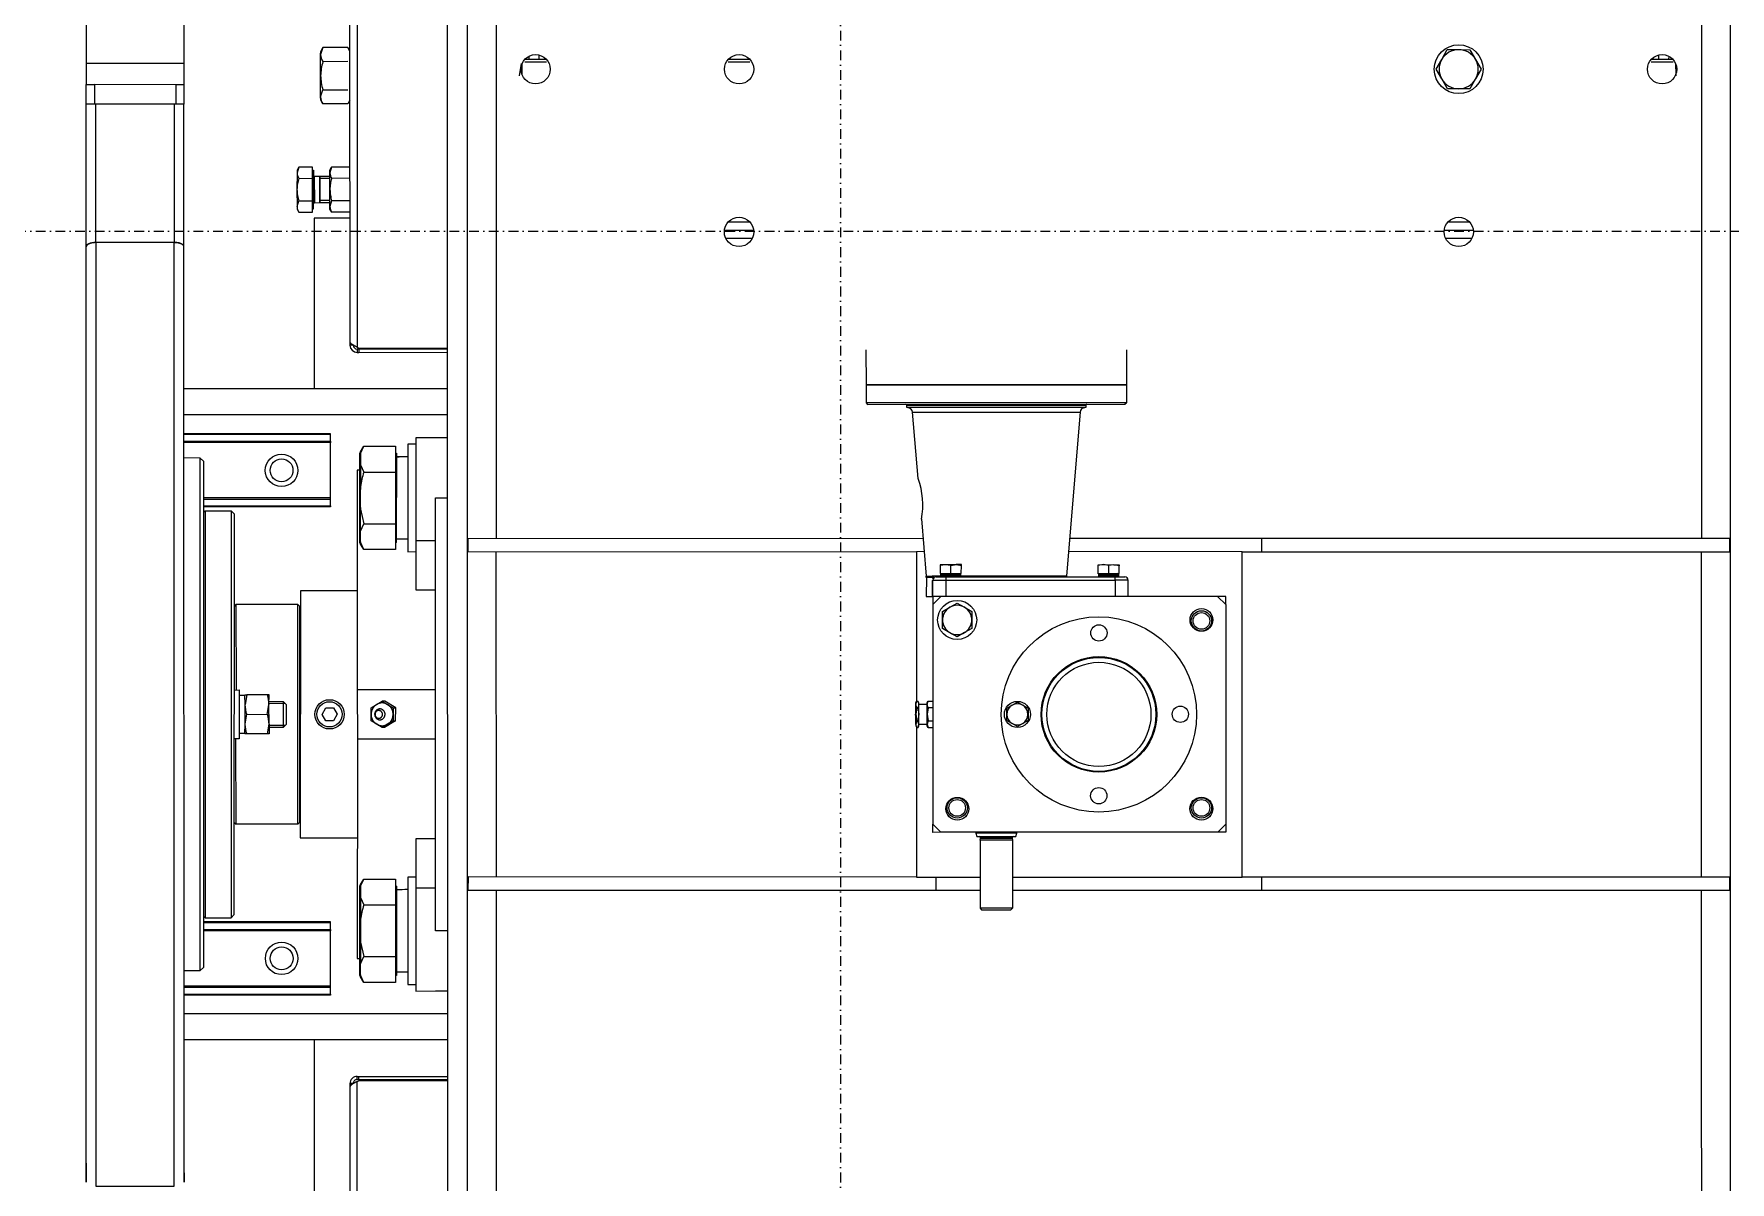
# Model space of a CAD drawing. Header units: millimetres. Extents: x 2179 to 48742, y 3478 to 161002.
# Drawn here: x 34574 to 35616, y 137311 to 138017 of the extents above; entities that cross this region are included whole.
import ezdxf

# ---------------------------------------------------------------- set-up
doc = ezdxf.new("R2010")
doc.units = ezdxf.units.MM
doc.linetypes.add('1_Čerchovaná 6_0mm', pattern=[12, 6, -3, 0, -3])
doc.layers.add('0-1', color=7, linetype='Continuous', lineweight=9)
doc.layers.add('2966-1_navrh dispozice stroju-HK_02_dwg-1', color=7, linetype='Continuous', lineweight=9, true_color=0x919191)
doc.layers.add('S-GRID-1', color=9, linetype='1_Čerchovaná 6_0mm', lineweight=25, true_color=0x808080)

# ---------------------------------------------------------------- blocks, each defined once
blk = doc.blocks.new('2966-1_navrh dispozice stroju-HK_02_dwg-876232-1NP _ stroje')
at = {"layer": '0-1'}
for p, q in [((-56332.4, 56276.2), (-56339.3, 56264.7)), ((-56336.9, 56268.7), (-56339.2, 56270.1)), ((-56338, 56263.9), (-56331.1, 56275.4)), ((-56335.5, 56274.9), (-56333.8, 56273.8)), ((-56323.8, 56273.1), (-56328.9, 56276.1)), ((-55892.8, 56032.2), (-56064.2, 56135.2)), ((-56311.1, 56117.5), (-56318, 56106)), ((-56314.9, 56101.5), (-56305.6, 56116.9)), ((-56301.8, 56113.5), (-56310.1, 56099.7)), ((-56210.2, 55907.8), (-56203.3, 55903.7)), ((-56025, 55796.6), (-56031.9, 55800.7)), ((-56624.5, 55790.2), (-56631.4, 55778.7)), ((-56630.1, 55777.9), (-56623.2, 55789.4)), ((-56538.8, 55738.7), (-56545.7, 55727.2)), ((-56542.6, 55722.7), (-56533.4, 55738)), ((-56529.5, 55734.7), (-56537.8, 55720.9)), ((-56310.1, 55726.1), (-56312.5, 55722)), ((-56283.9, 55716.2), (-56292.4, 55721.3)), ((-56688.9, 55683.1), (-56695.8, 55671.6)), ((-56694.5, 55670.8), (-56687.6, 55682.3)), ((-56693.7, 55680.5), (-56691.3, 55679)), ((-56228.6, 55679.2), (-56231.2, 55674.9)), ((-56694.4, 55673.9), (-56696.2, 55675)), ((-56688.9, 55663.7), (-56694.6, 55668.7)), ((-56694.1, 55668.5), (-56689.1, 55665.4)), ((-56220.9, 55668.7), (-56218.3, 55673)), ((-56145.9, 55664.4), (-56145.4, 55664.1)), ((-56141.5, 55665.1), (-56141.4, 55665)), ((-56128.1, 55625.2), (-56134.9, 55629.3)), ((-56750.6, 55577.8), (-56758.5, 55564.6)), ((-56688.5, 55542), (-56694.2, 55532.3)), ((-56694.7, 55531.3), (-56697.9, 55526)), ((-56704.6, 55515), (-56700.3, 55522.3)), ((-56683.1, 55524.4), (-56686.2, 55519.1)), ((-56546.6, 55526.7), (-56630.1, 55387.9)), ((-56533, 55518.5), (-56616.4, 55379.7)), ((-56274.1, 55397.8), (-56445.5, 55500.8)), ((-56801.5, 55490.9), (-56832.4, 55439.5)), ((-56600, 55490.7), (-56600.8, 55489.3)), ((-56483.8, 55452.2), (-56480.2, 55458.2)), ((-56526.3, 55430.5), (-56555.4, 55448)), ((-56510.8, 55442.8), (-56502.1, 55439.8)), ((-56737.8, 55382.6), (-56809.6, 55425.8)), ((-56695.1, 55426.9), (-56705, 55432.9)), ((-56388.2, 55394.2), (-56395.1, 55398.4)), ((-56726, 55375.5), (-56735.9, 55381.5)), ((-56254.4, 55092), (-56724.9, 55374.8)), ((-56500, 55347), (-56455, 55320)), ((-56432.4, 55341.6), (-56437.5, 55333.1)), ((-56420.8, 55334.7), (-56425.9, 55326.2)), ((-56449.3, 55323), (-56451.1, 55320)), ((-56217.4, 55328.8), (-56300.9, 55190)), ((-56203.8, 55320.6), (-56287.2, 55181.8)), ((-56255.8, 55315.1), (-56252.2, 55321.1)), ((-56431.2, 55308), (-56429.4, 55311)), ((-56282.8, 55305.7), (-56274.2, 55302.8)), ((-56269.2, 55275.9), (-56298.3, 55293.4)), ((-56385.7, 55277.1), (-56384.3, 55277.5)), ((-56210.6, 55256.6), (-56211.4, 55255.2)), ((-56346.2, 55231.2), (-56344.8, 55231.6))]:
    blk.add_line(p, q, dxfattribs=at)
at = {"layer": '0-1', "flags": 128}
for points in [[(-56004.8, 55215), (-56010.9, 55204.7), (-56739.5, 55642.6), (-56733.3, 55652.9), (-56004.8, 55215), (-55995.5, 55230.4), (-55614.2, 55864.7), (-55605, 55880.1), (-56333.5, 56318), (-56342.7, 56302.6), (-56071, 56139.3)], [(-56209.5, 55893.4), (-56203.3, 55903.7), (-56055.2, 56150.1), (-56062.1, 56154.3), (-56210.2, 55907.8), (-56271, 55806.7)], [(-56103.9, 55665.4), (-56025, 55796.6), (-55876.9, 56043), (-55883.8, 56047.1), (-56031.9, 55800.7), (-56038.1, 55790.4)], [(-55885.9, 56028), (-55614.2, 55864.7), (-55335.7, 55697.2), (-55330.5, 55705.8), (-55322, 55700.6), (-55319.9, 55704.1)], [(-56352.3, 55896.5), (-56333.9, 55885.4), (-56416.4, 55748.3), (-56406.9, 55742.6), (-56405.6, 55742.9), (-56324.2, 55878.4), (-56324.5, 55879.7)], [(-56434.8, 55759.3), (-56416.4, 55748.3), (-56333.9, 55885.4), (-56324.5, 55879.7), (-56406.9, 55742.6)], [(-56110.7, 55669.6), (-56038.1, 55790.4), (-56209.5, 55893.4), (-56264.5, 55802)], [(-56186.8, 55868.1), (-56191.1, 55870.7), (-56193.7, 55866.4), (-56281.2, 55720.7), (-56279.5, 55713.9)], [(-56193.7, 55866.4), (-56186.8, 55868.1), (-56071.1, 55798.6), (-56066.8, 55796), (-56069.4, 55791.7)], [(-56350.5, 55746), (-56387.3, 55764.1), (-56334.3, 55852.3), (-56252.3, 55793.2), (-56285.7, 55737.5), (-56292, 55727.1), (-56294.7, 55722.7)], [(-56293.1, 55724.3), (-56290, 55729.5), (-56236.4, 55818.6), (-56233.3, 55823.7)], [(-56240.2, 55816.2), (-56236.8, 55821.8), (-56241, 55824.3)], [(-56222, 55819.3), (-56230.6, 55824.4), (-56234.7, 55817.6), (-56226.1, 55812.4)], [(-56281.2, 55720.7), (-56283.8, 55716.4), (-56292.4, 55721.6), (-56288.3, 55728.4), (-56234.7, 55817.6), (-56236.4, 55818.6)], [(-56244.4, 55818.7), (-56240.2, 55816.2), (-56243.5, 55810.6), (-56247.7, 55813.2)], [(-56071.1, 55798.6), (-56069.4, 55791.7), (-56157, 55646), (-56159.5, 55641.7), (-56163.8, 55644.3)], [(-56294.4, 55735.6), (-56293.2, 55738.7), (-56291, 55741.2), (-56291.5, 55741.5), (-56293.2, 55738.7), (-56296.5, 55733.1), (-56298.2, 55730.3), (-56297.7, 55730), (-56293.5, 55727.5), (-56290.1, 55733.1), (-56286.8, 55738.6), (-56291, 55741.2)], [(-56317.3, 55729.6), (-56461.3, 55490), (-56454.5, 55485.9), (-56312.5, 55722), (-56233.6, 55674.6)], [(-56328.2, 55735), (-56296.5, 55719.4), (-56294.6, 55722.6), (-56294.5, 55722.6), (-56293.8, 55722.4), (-56293.9, 55722.2), (-56293.6, 55722)], [(-56290.1, 55733.1), (-56294.4, 55735.6), (-56296.5, 55733.1), (-56297.7, 55730)], [(-56292, 55727.1), (-56292.9, 55727.6), (-56286.6, 55738), (-56285.7, 55737.5)], [(-56290, 55729.5), (-56288.3, 55728.4), (-56279.7, 55723.3)], [(-56293.9, 55722.2), (-56295.8, 55719), (-56285.9, 55713), (-56283.9, 55716.2), (-56283.8, 55716.4), (-56279.5, 55713.9), (-56163.8, 55644.3), (-56157, 55646)], [(-56225.2, 55681.1), (-56226.6, 55678.7), (-56228.7, 55679.2), (-56230.1, 55680.8), (-56228.7, 55683.1), (-56228.4, 55683.1)], [(-56216.2, 55672.5), (-56217.5, 55672.5), (-56218.3, 55673), (-56223.5, 55676.1), (-56228.7, 55679.2), (-56229.5, 55679.7), (-56230.1, 55680.8)], [(-56226.6, 55678.7), (-56223.5, 55676.1), (-56219.7, 55674.5), (-56218.3, 55676.9)], [(-56132.5, 55685.6), (-56145.4, 55664.1), (-56143.4, 55663.6), (-56131.1, 55684.1), (-56132.5, 55685.6), (-56133, 55685.9)], [(-56140.5, 55664.2), (-56141.3, 55664.9), (-56131.3, 55681.6), (-56130.2, 55681.3), (-56094.4, 55659.7), (-56104.7, 55642.6), (-56103.3, 55642.9), (-56094, 55658.3), (-56094.4, 55659.7)], [(-56130.2, 55681.3), (-56140.5, 55664.2), (-56104.7, 55642.6)], [(-56452.4, 55505), (-56724, 55668.3), (-56733.3, 55652.9)], [(-56230.2, 55672.7), (-56232.3, 55673.2), (-56233.7, 55674.8), (-56233.3, 55675.4), (-56231.2, 55674.9), (-56229.8, 55673.3), (-56230.2, 55672.7), (-56227.1, 55670.1), (-56223.3, 55668.5)], [(-56229.8, 55673.3), (-56226.1, 55671.8), (-56222.9, 55669.2), (-56223.3, 55668.5), (-56221.9, 55667), (-56227.1, 55670.1), (-56232.3, 55673.2), (-56233.1, 55673.7), (-56233.7, 55674.8)], [(-56219.4, 55667.1), (-56220.1, 55668.2), (-56220.9, 55668.7), (-56226.1, 55671.8), (-56231.2, 55674.9), (-56232.1, 55675.4), (-56233.3, 55675.4)], [(-56219.8, 55666.5), (-56221.9, 55667), (-56221.1, 55666.5), (-56219.8, 55666.5), (-56219.4, 55667.1), (-56220.9, 55668.7), (-56222.9, 55669.2)], [(-56220.1, 55666.5), (-56141.1, 55619), (-56121, 55652.4)], [(-56219.7, 55674.5), (-56218.3, 55673), (-56216.2, 55672.5), (-56214.8, 55674.8), (-56214.9, 55675)], [(-56736.9, 55646.9), (-56741.2, 55649.5), (-56772, 55598.2), (-56772, 55597.3), (-56597.3, 55492.3), (-56596.2, 55492.8), (-56568, 55539.6)], [(-56141.1, 55619), (-56283.1, 55382.9), (-56276.2, 55378.7), (-56128.1, 55625.2), (-56114.2, 55648.3)], [(-56599.6, 55490.9), (-56600.6, 55489.2), (-56600.8, 55489.3), (-56602.4, 55490.3), (-56771.4, 55591.8), (-56773, 55592.8), (-56772.3, 55593.9)], [(-56960.9, 55580.9), (-56958.3, 55585.2), (-56947.2, 55578.5), (-56801.5, 55490.9), (-56790.3, 55484.2), (-56780.1, 55478), (-56782.6, 55473.7)], [(-56755.4, 55582.2), (-56758, 55582.2), (-56765.9, 55569.1), (-56762.9, 55565.7)], [(-56740.7, 55552.3), (-56751.8, 55559), (-56762.9, 55565.7), (-56764.6, 55566.8), (-56765.9, 55569.1)], [(-56729.7, 55566.7), (-56728.4, 55564.4), (-56736.3, 55551.3), (-56738.9, 55551.3), (-56740.7, 55552.3), (-56743.7, 55555.7), (-56735.8, 55568.9)], [(-56694.4, 55545.5), (-56700.2, 55535.9), (-56697.8, 55533.2)], [(-56989.2, 55533.8), (-56978.1, 55527.1), (-56832.4, 55439.5), (-56821.3, 55432.8)], [(-56695.7, 55532), (-56698.9, 55526.7), (-56700.7, 55523.7), (-56686.9, 55515.5), (-56685.2, 55518.4), (-56698.9, 55526.7), (-56685.2, 55518.4), (-56682, 55523.7)], [(-56670.6, 55531.3), (-56676.4, 55521.6), (-56678.6, 55521.7), (-56679.9, 55522.5), (-56688.9, 55527.9), (-56697.8, 55533.2), (-56699.1, 55534), (-56700.2, 55535.9)], [(-56676.6, 55534.8), (-56682.4, 55525.2), (-56679.9, 55522.5)], [(-56595.7, 55492.5), (-56596.3, 55491.7), (-56594.5, 55490.7), (-56594, 55491.5), (-56565.9, 55538.3)], [(-56567.6, 55539.3), (-56595.7, 55492.5), (-56594, 55491.5)], [(-56710.6, 55518.6), (-56709.5, 55516.7), (-56708.2, 55515.9), (-56699.3, 55510.5), (-56690.4, 55505.2), (-56689, 55504.4), (-56686.8, 55504.3), (-56682.5, 55511.5), (-56685.5, 55513.3), (-56688.4, 55515.1), (-56694.4, 55518.7), (-56700.3, 55522.3), (-56703.3, 55524), (-56706.2, 55525.8), (-56710.6, 55518.6), (-56708.2, 55515.9)], [(-56704.7, 55524.9), (-56704.4, 55525.3), (-56683.8, 55512.9), (-56684.1, 55512.5)], [(-56667.5, 55529.4), (-56678.9, 55510.5), (-56588.9, 55456.4)], [(-56690.4, 55505.2), (-56692.8, 55507.9), (-56688.4, 55515.1)], [(-56520.9, 55511.3), (-56524.8, 55504.8), (-56530.9, 55494.5), (-56476.8, 55462), (-56470.6, 55472.3)], [(-56527.5, 55492.5), (-56530.1, 55488.2), (-56473.5, 55454.2), (-56471, 55458.5)], [(-56261.2, 55355.2), (-56265.1, 55348.7), (-56493.1, 55485.8), (-56489.2, 55492.2)], [(-56790.3, 55484.2), (-56792.9, 55479.9), (-56818.7, 55437.1), (-56808.4, 55430.9), (-56811, 55426.6)], [(-56792.9, 55479.9), (-56782.6, 55473.7), (-56808.4, 55430.9)], [(-56222.3, 55142.7), (-56212.3, 55136.8), (-56705, 55432.9), (-56780.1, 55478)], [(-56537.4, 55458.2), (-56540.1, 55460.4), (-56543, 55464.4), (-56532.9, 55481.1), (-56526.1, 55477), (-56519.3, 55472.9), (-56505.7, 55464.8), (-56492.1, 55456.6), (-56485.3, 55452.5), (-56478.5, 55448.4), (-56488.5, 55431.7), (-56493.4, 55432.3), (-56492.4, 55431.7), (-56493.4, 55432.3), (-56499.3, 55435.9), (-56510.8, 55442.8), (-56522.7, 55449.9), (-56534.2, 55456.8), (-56529.4, 55456.2), (-56519.3, 55472.9)], [(-56529.2, 55478.9), (-56529, 55479.4), (-56481.9, 55451), (-56482.1, 55450.6)], [(-56783.2, 55472.9), (-56710.3, 55429.1), (-56735, 55387.9), (-56237.9, 55089.1), (-56213.2, 55130.3), (-56710.3, 55429.1), (-56735, 55387.9), (-56807.9, 55431.7)], [(-56499.3, 55435.9), (-56510.8, 55442.8), (-56522.7, 55449.9), (-56517, 55445.9), (-56537.4, 55458.2), (-56540.6, 55460.1), (-56541.1, 55461), (-56540.1, 55460.4), (-56541.1, 55461), (-56543, 55464.4)], [(-56540.1, 55460.4), (-56534.2, 55456.8), (-56522.7, 55449.9)], [(-56476.8, 55462), (-56450.9, 55446.4), (-56444.7, 55456.7)], [(-56559.6, 55450.5), (-56560.1, 55450.8), (-56606.5, 55373.7)], [(-56556.2, 55448.4), (-56559.6, 55450.5), (-56606, 55373.4)], [(-56602.5, 55371.3), (-56556.2, 55448.4), (-56555.4, 55448), (-56601.8, 55370.9)], [(-56531.6, 55454.7), (-56532.4, 55453.4), (-56416.7, 55383.8)], [(-56496.6, 55433.6), (-56499.3, 55435.9), (-56502.1, 55439.8), (-56492.1, 55456.6)], [(-56543.9, 55266), (-56735.9, 55381.5), (-56811, 55426.6), (-56821.3, 55432.8), (-56818.7, 55437.1)], [(-56488.5, 55431.7), (-56492.4, 55431.7), (-56493.4, 55431.7), (-56496.6, 55433.6), (-56517, 55445.9)], [(-56525.5, 55430), (-56526.3, 55430.5), (-56566.5, 55363.6)], [(-56522.1, 55428), (-56525.5, 55430), (-56565.7, 55363.2)], [(-56562.3, 55361.1), (-56522.1, 55428), (-56521.6, 55427.6), (-56561.8, 55360.8)], [(-56391.9, 55425), (-56416.7, 55383.8), (-56390.9, 55368.4), (-56366.2, 55409.5)], [(-56468.8, 55415.2), (-56486.8, 55385.2), (-56356.8, 55307), (-56338.8, 55337)], [(-56395.9, 55397), (-56392.5, 55395), (-56389, 55392.9), (-56389, 55388.9), (-56389, 55385), (-56392.5, 55383.2), (-56396, 55381.3), (-56399.4, 55383.4), (-56402.9, 55385.5), (-56402.9, 55389.4), (-56402.9, 55393.3), (-56399.4, 55395.2), (-56395.9, 55397), (-56395.1, 55398.4), (-56402.1, 55394.7), (-56402.9, 55393.3)], [(-56389, 55392.9), (-56388.2, 55394.2), (-56388.2, 55386.3), (-56389, 55385)], [(-55799.4, 54925.9), (-55716.9, 55063), (-55995.5, 55230.4), (-56267.2, 55393.7)], [(-56323.7, 55203.7), (-56318.5, 55212.3), (-56588.5, 55374.5), (-56593.7, 55366)], [(-56588.5, 55374.5), (-56585.8, 55375.2), (-56319.2, 55215), (-56318.5, 55212.3)], [(-56558.8, 55359), (-56559.1, 55360.4), (-56344.8, 55231.6), (-56336.6, 55245.3), (-56337.3, 55248), (-56548.1, 55374.8), (-56550.9, 55374.1)], [(-56559.1, 55360.4), (-56550.9, 55374.1), (-56336.6, 55245.3)], [(-56364.7, 55310), (-56480.5, 55379.6), (-56500, 55347), (-56499.7, 55345.7)], [(-56480.5, 55379.6), (-56479.1, 55379.9), (-56365.1, 55311.4), (-56364.7, 55310), (-56384.3, 55277.5), (-56429.3, 55304.5)], [(-56313.4, 55377.8), (-56319.6, 55367.5), (-56293.7, 55351.9)], [(-56390.9, 55368.4), (-56275.2, 55298.8), (-56274.5, 55300.1)], [(-56299.5, 55355.4), (-56302.1, 55351.2), (-56245.5, 55317.2), (-56243, 55321.4)], [(-56287.5, 55362.2), (-56293.7, 55351.9), (-56239.5, 55319.4), (-56233.4, 55329.7), (-56229.5, 55336.1)], [(-56309.4, 55321.1), (-56312.2, 55323.4), (-56315, 55327.3), (-56304.9, 55344.1), (-56298.1, 55340), (-56291.3, 55335.9), (-56277.7, 55327.7), (-56264.1, 55319.5), (-56257.3, 55315.5), (-56250.5, 55311.4), (-56260.5, 55294.6), (-56265.4, 55295.2), (-56264.5, 55294.7), (-56265.4, 55295.2), (-56271.3, 55298.8), (-56282.8, 55305.7), (-56294.7, 55312.9), (-56306.2, 55319.8), (-56301.4, 55319.2), (-56291.3, 55335.9)], [(-56434.2, 55313.9), (-56438.8, 55317.9), (-56432.3, 55328.7), (-56436.9, 55332.7), (-56442, 55335.8), (-56442.6, 55334.9), (-56449.1, 55324.1)], [(-56438.6, 55333.8), (-56434.1, 55341.2), (-56420.4, 55333), (-56424.9, 55325.5)], [(-56426.6, 55326.6), (-56421.4, 55323.5), (-56422, 55322.6), (-56426.6, 55326.6), (-56436.9, 55332.7)], [(-56420.4, 55333), (-56421.1, 55335.7), (-56431.3, 55341.9), (-56434.1, 55341.2)], [(-56301.3, 55341.9), (-56301, 55342.3), (-56253.9, 55314), (-56254.1, 55313.6)], [(-56455.5, 55319.1), (-56454, 55321.7), (-56428.3, 55306.2), (-56429.8, 55303.7)], [(-56422, 55322.6), (-56428.5, 55311.7), (-56429.1, 55310.8), (-56434.2, 55313.9), (-56444.5, 55320.1), (-56449.6, 55323.1), (-56449.1, 55324.1), (-56444.5, 55320.1)], [(-56289, 55308.9), (-56309.4, 55321.1), (-56312.6, 55323), (-56313.1, 55323.9), (-56315, 55327.3)], [(-56312.2, 55323.4), (-56313.1, 55323.9), (-56312.2, 55323.4), (-56306.2, 55319.8), (-56294.7, 55312.9)], [(-56260.5, 55294.6), (-56264.5, 55294.7), (-56265.5, 55294.7), (-56268.6, 55296.6), (-56289, 55308.9), (-56294.7, 55312.9), (-56282.8, 55305.7), (-56271.3, 55298.8)], [(-56268.6, 55296.6), (-56271.3, 55298.8), (-56274.2, 55302.8), (-56264.1, 55319.5)], [(-56210.9, 55261.2), (-56211.4, 55260.4), (-56213.1, 55261.4), (-56212.6, 55262.3), (-56184.5, 55309)], [(-56182.8, 55308), (-56210.9, 55261.2), (-56212.6, 55262.3)], [(-56008.4, 55209), (-56004.1, 55206.4), (-56034.9, 55155.1), (-56035.7, 55154.7), (-56210.4, 55259.7), (-56210.5, 55261), (-56182.4, 55307.8)], [(-56302.5, 55296), (-56303, 55296.3), (-56343.2, 55229.4)], [(-56299, 55293.9), (-56302.5, 55296), (-56342.7, 55229.1)], [(-56339.2, 55227), (-56299, 55293.9), (-56298.3, 55293.4), (-56338.5, 55226.6)], [(-56268.4, 55275.5), (-56269.2, 55275.9), (-56315.5, 55198.8)], [(-56265, 55273.4), (-56268.4, 55275.5), (-56314.8, 55198.3)], [(-56311.3, 55196.3), (-56265, 55273.4), (-56264.4, 55273.1), (-56310.8, 55196)], [(-56246, 55250.4), (-56156, 55196.3), (-56144.7, 55215.1)], [(-56210.6, 55257.1), (-56211.6, 55255.3), (-56211.4, 55255.2), (-56209.8, 55254.2), (-56040.8, 55152.7), (-56039.2, 55151.7), (-56038.5, 55152.8)], [(-56253.2, 55091.3), (-56243.2, 55085.3), (-56425.5, 55194.9)]]:
    blk.add_lwpolyline(points, dxfattribs=at)
for points in [[(-56395.3, 56148.2), (-56402.2, 56148.3), (-56405.6, 56154.4), (-56409, 56160.4), (-56405.4, 56166.4), (-56401.8, 56172.3), (-56394.9, 56172.2), (-56388, 56172.1), (-56384.6, 56166), (-56381.2, 56159.9), (-56384.8, 56154), (-56388.4, 56148.1)], [(-56336.1, 55857.5), (-56334.8, 55856.8), (-56391.5, 55762.5), (-56392.8, 55763.3)], [(-56241.5, 55824.6), (-56241, 55824.3), (-56243.2, 55821.8), (-56244.4, 55818.7), (-56246.6, 55816.3), (-56247.7, 55813.2), (-56248.2, 55813.5), (-56246.6, 55816.3), (-56243.2, 55821.8)], [(-56242, 55810.2), (-56242.9, 55810.7), (-56236.6, 55821.2), (-56235.7, 55820.7)], [(-56254.7, 55721.7), (-56254.7, 55716.5), (-56259.3, 55713.9), (-56263.8, 55711.4), (-56268.3, 55714.1), (-56272.7, 55716.8), (-56272.7, 55722), (-56272.6, 55727.2), (-56268, 55729.7), (-56263.5, 55732.2), (-56259, 55729.5), (-56254.6, 55726.9)], [(-56188.4, 55723.5), (-56188.5, 55719.8), (-56191.7, 55718), (-56195, 55716.1), (-56198.2, 55718.1), (-56201.4, 55720), (-56201.4, 55723.8), (-56201.3, 55727.5), (-56198, 55729.3), (-56194.8, 55731.2), (-56191.5, 55729.2), (-56188.3, 55727.3)], [(-56131.5, 55681.7), (-56131.5, 55681.7), (-56141.4, 55665)], [(-56417.2, 55361.6), (-56414.8, 55365.6), (-56410.2, 55365.5), (-56407.9, 55361.5), (-56410.3, 55357.5), (-56414.9, 55357.6)]]:
    blk.add_lwpolyline(points, close=True, dxfattribs=at)
at = {"layer": '0-1'}
for centre, radius in [((-56330.7, 56267.3), 9), ((-56395.1, 56160.2), 15), ((-56309.4, 56108.7), 9), ((-56186.4, 55850.4), 7), ((-56185.9, 55850.1), 6.25), ((-56185.9, 55850.1), 5.1), ((-56169.1, 55766.5), 60), ((-56143.4, 55809.4), 5), ((-56169.1, 55766.5), 35.5), ((-56169.1, 55766.5), 35), ((-56622.8, 55781.4), 9), ((-56212, 55792.3), 5), ((-56169.1, 55766.5), 32), ((-56087, 55790.6), 7), ((-56087.4, 55790.9), 6.25), ((-56087.4, 55790.9), 5.1), ((-56537.1, 55729.8), 9), ((-56126.3, 55740.7), 5), ((-56263.7, 55721.8), 12), ((-56194.9, 55723.6), 8), ((-56687.2, 55674.2), 9), ((-56164.2, 55662.1), 7), ((-56164.7, 55662.3), 6.25), ((-56164.7, 55662.3), 5.1), ((-56556.3, 55413.5), 10), ((-56556.3, 55413.5), 7), ((-56412.6, 55361.5), 9), ((-56412.6, 55361.5), 7.75), ((-56299.2, 55259), 10), ((-56299.2, 55259), 7)]:
    blk.add_circle(centre, radius, dxfattribs=at)
for centre, radius, start, end in [((-56395.1, 56160.2), 12, 148.9896, 208.9896), ((-56395.1, 56160.2), 12, 88.9896, 148.9896), ((-56395.1, 56160.2), 12, 28.9896, 88.9896), ((-56395.1, 56160.2), 12, 328.9896, 28.9896), ((-56395.1, 56160.2), 12, 208.9896, 268.9896), ((-56395.1, 56160.2), 12, 268.9896, 328.9896), ((-56335.8, 55858), 0.5, 148.9896, 238.9896), ((-56332.5, 55854.7), 3, 148.9896, 234.2173), ((-56231.6, 55822.7), 2, 58.9896, 148.9896), ((-56242.6, 55811.2), 0.5, 148.9896, 238.9896), ((-56236.9, 55820.8), 0.5, 58.9896, 148.9896), ((-56236, 55820.2), 0.5, 328.9896, 58.9896), ((-56241.8, 55810.6), 0.5, 238.9896, 328.9896), ((-56252, 55793.6), 0.5, 234.2173, 328.9896), ((-56393, 55762.8), 0.5, 58.9896, 148.9896), ((-56388.6, 55761.4), 3, 63.762, 148.9896), ((-56359.6, 55699.4), 47.5, 48.442, 79.0819), ((-56292.6, 55728), 0.5, 148.9896, 238.9896), ((-56286.8, 55737.6), 0.5, 58.9896, 148.9896), ((-56286, 55737.1), 0.5, 328.9896, 58.9896), ((-56263.7, 55721.8), 9, 118.9896, 178.9896), ((-56263.7, 55721.8), 9, 58.9896, 118.9896), ((-56263.7, 55721.8), 9, 358.9896, 58.9896), ((-56194.9, 55723.6), 6.5, 118.9896, 178.9896), ((-56194.9, 55723.6), 6.5, 58.9896, 118.9896), ((-56194.9, 55723.6), 6.5, 358.9896, 58.9896), ((-56301, 55710.4), 10, 58.9896, 63.762), ((-56282.3, 55706.5), 20.4, 125.8274, 127.2337), ((-56300, 55730.9), 9.75, 306.5375, 308.1358), ((-56295.7, 55718.1), 4.71, 59.2902, 65.4108), ((-56291.4, 55723.3), 2, 148.9896, 238.9896), ((-56291.7, 55727.5), 0.5, 238.9896, 328.9896), ((-56263.7, 55721.8), 9, 178.9896, 238.9896), ((-56263.7, 55721.8), 9, 298.9896, 358.9896), ((-56194.9, 55723.6), 6.5, 178.9896, 238.9896), ((-56194.9, 55723.6), 6.5, 238.9896, 298.9896), ((-56194.9, 55723.6), 6.5, 298.9896, 358.9896), ((-56263.7, 55721.8), 9, 238.9896, 298.9896), ((-56131.1, 55682.4), 0.8, 148.9896, 238.9896), ((-56131, 55682.4), 0.8, 238.9896, 253.9896), ((-56225.7, 55672.4), 3, 212.9051, 265.0741), ((-56141.9, 55664.4), 0.8, 58.9896, 148.9896), ((-56141.9, 55664.4), 0.8, 43.9896, 58.9896), ((-56758.8, 55573.1), 8.47, 240.6539, 271.7097), ((-56736.5, 55559.7), 8.47, 240.6539, 271.7097), ((-56694.4, 55539.1), 6.77, 240.6539, 271.7097), ((-56701.2, 55524.1), 0.6, 238.9896, 328.9896), ((-56676.6, 55528.4), 6.77, 240.6539, 271.7097), ((-56704.9, 55521.8), 6.77, 240.6539, 271.7097), ((-56686.4, 55515.2), 0.6, 148.9896, 238.9896), ((-56687, 55511.1), 6.77, 240.6539, 271.7097), ((-56598.3, 55492.9), 4.41, 238.9896, 328.9896), ((-56598.3, 55492.9), 2.41, 238.9896, 328.9896), ((-56531, 55469), 12.6, 239.1703, 255.1555), ((-56490.1, 55444.5), 12.6, 239.1703, 255.1555), ((-56469.5, 55375), 0.75, 238.9896, 309.5184), ((-56446.2, 55316.8), 18.5, 59.6424, 78.593), ((-56435.9, 55310.6), 18.5, 59.6424, 78.593), ((-56435.1, 55336), 18.5, 239.6424, 258.593), ((-56424.8, 55329.8), 18.5, 239.6424, 258.593), ((-56373.9, 55317.6), 0.75, 168.4609, 238.9896), ((-56303, 55332), 12.6, 239.1703, 255.1555), ((-56262.2, 55307.4), 12.6, 239.1703, 255.1555), ((-56209.4, 55259.1), 4.41, 148.9896, 238.9896), ((-56209.4, 55259.1), 2.41, 148.9896, 238.9896)]:
    blk.add_arc(centre, radius, start, end, dxfattribs=at)
for points, knots in [([(-56325.7, 56274.5), (-56325.3, 56274.2), (-56324.4, 56273.5), (-56323.4, 56272.8), (-56322.9, 56272.5)], [0, 0, 0, 0, 0.499718, 1, 1, 1, 1]), ([(-56294.6, 55722.7), (-56294.6, 55722.7), (-56294.6, 55722.7), (-56294.6, 55722.7), (-56294.6, 55722.6), (-56294.5, 55722.6)], [0, 0, 0, 0, 0.486548, 0.722696, 1, 1, 1, 1]), ([(-56294.2, 55723), (-56294.2, 55722.9), (-56294.1, 55722.8), (-56294, 55722.6), (-56293.8, 55722.4), (-56293.8, 55722.4)], [0, 0, 0, 0, 0.407976, 0.577347, 1, 1, 1, 1]), ([(-56294, 55723.2), (-56294, 55723.1), (-56293.9, 55722.9), (-56293.9, 55722.7), (-56293.8, 55722.6), (-56293.7, 55722.5), (-56293.6, 55722.4), (-56293.5, 55722.3), (-56293.4, 55722.2), (-56293.3, 55722.1)], [0, 0, 0, 0, 0.250917, 0.356106, 0.462148, 0.568895, 0.676199, 0.783911, 1, 1, 1, 1]), ([(-56758.5, 55564.6), (-56757.5, 55563.6), (-56755.4, 55561.5), (-56753, 55559.8), (-56751.8, 55559)], [0, 0, 0, 0, 0.501118, 1, 1, 1, 1]), ([(-56751.8, 55559), (-56750.5, 55558.3), (-56747.9, 55557), (-56745.1, 55556.1), (-56743.7, 55555.7)], [0, 0, 0, 0, 0.501586, 1, 1, 1, 1]), ([(-56694.2, 55532.3), (-56693.4, 55531.5), (-56691.8, 55529.8), (-56689.9, 55528.5), (-56688.9, 55527.9)], [0, 0, 0, 0, 0.498408, 1, 1, 1, 1]), ([(-56688.9, 55527.9), (-56687.9, 55527.3), (-56685.7, 55526.2), (-56683.5, 55525.5), (-56682.4, 55525.2)], [0, 0, 0, 0, 0.498915, 1, 1, 1, 1]), ([(-56704.6, 55515), (-56703.9, 55514.2), (-56702.2, 55512.5), (-56700.3, 55511.1), (-56699.3, 55510.5)], [0, 0, 0, 0, 0.498351, 1, 1, 1, 1]), ([(-56699.3, 55510.5), (-56698.3, 55509.9), (-56696.1, 55508.9), (-56693.9, 55508.2), (-56692.8, 55507.9)], [0, 0, 0, 0, 0.498895, 1, 1, 1, 1]), ([(-56597.3, 55492.3), (-56597.5, 55492.2), (-56597.8, 55491.9), (-56598.3, 55491.7), (-56598.6, 55491.4), (-56599, 55491.2), (-56599.3, 55491.1), (-56599.6, 55490.9), (-56599.9, 55490.7), (-56600.2, 55490.6), (-56600.5, 55490.4), (-56600.7, 55490.3), (-56601, 55490.2), (-56601.2, 55490.2), (-56601.5, 55490.1), (-56601.7, 55490.1), (-56601.9, 55490.1), (-56602.2, 55490.1), (-56602.3, 55490.2), (-56602.4, 55490.3)], [0, 0, 0, 0, 0.140218, 0.209188, 0.277198, 0.343796, 0.408445, 0.470776, 0.530707, 0.588075, 0.642498, 0.693685, 0.741619, 0.786426, 0.828139, 0.866787, 0.90265, 0.936318, 1, 1, 1, 1]), ([(-56525.2, 55481.2), (-56525.3, 55481), (-56525.5, 55480.7), (-56525.7, 55480.4), (-56525.9, 55480.1), (-56526.1, 55479.8), (-56526.2, 55479.6), (-56526.4, 55479.3), (-56526.6, 55479), (-56526.8, 55478.7), (-56527, 55478.4), (-56527.1, 55478.2)], [0, 0, 0, 0, 0.182727, 0.273896, 0.364937, 0.455867, 0.546702, 0.637457, 0.728148, 0.818792, 1, 1, 1, 1]), ([(-56529.4, 55456.2), (-56528.3, 55455.1), (-56526.2, 55452.9), (-56523.9, 55450.9), (-56522.7, 55449.9)], [0, 0, 0, 0, 0.500779, 1, 1, 1, 1]), ([(-56517, 55445.9), (-56516, 55445.3), (-56514, 55444.2), (-56511.9, 55443.2), (-56510.8, 55442.8)], [0, 0, 0, 0, 0.499968, 1, 1, 1, 1]), ([(-56705.1, 55433), (-56705.2, 55433), (-56705.3, 55433.1), (-56705.5, 55433.1), (-56705.7, 55433.1), (-56705.9, 55433.1), (-56706.2, 55433), (-56706.4, 55433), (-56706.7, 55432.8), (-56707.1, 55432.6), (-56707.4, 55432.4), (-56707.8, 55432.1), (-56708.1, 55431.9), (-56708.4, 55431.6), (-56708.6, 55431.4), (-56708.8, 55431.1), (-56709, 55430.9), (-56709.2, 55430.7), (-56709.3, 55430.5), (-56709.5, 55430.3), (-56709.7, 55430), (-56709.9, 55429.8), (-56710.1, 55429.5), (-56710.2, 55429.2), (-56710.3, 55429.1)], [0, 0, 0, 0, 0.035448, 0.061402, 0.093343, 0.126416, 0.160535, 0.195426, 0.24239, 0.300264, 0.367466, 0.43066, 0.489064, 0.542557, 0.591405, 0.636058, 0.677027, 0.714818, 0.755103, 0.797637, 0.842358, 0.884141, 0.923854, 1, 1, 1, 1]), ([(-56705, 55432.9), (-56705.1, 55432.9), (-56705.2, 55433), (-56705.4, 55433.1), (-56705.6, 55433.1), (-56705.9, 55433), (-56706.1, 55433), (-56706.4, 55432.9), (-56706.6, 55432.8), (-56707, 55432.6), (-56707.4, 55432.4), (-56707.7, 55432.1), (-56708, 55431.8), (-56708.3, 55431.6), (-56708.5, 55431.3), (-56708.7, 55431.1), (-56708.9, 55430.9), (-56709.1, 55430.7), (-56709.3, 55430.4), (-56709.5, 55430.2), (-56709.6, 55430), (-56709.8, 55429.7), (-56710, 55429.4), (-56710.1, 55429.2), (-56710.2, 55429)], [0, 0, 0, 0, 0.035448, 0.061402, 0.093343, 0.126416, 0.160535, 0.195426, 0.24239, 0.300264, 0.367466, 0.43066, 0.489064, 0.542557, 0.591405, 0.636058, 0.677027, 0.714818, 0.755103, 0.797637, 0.842358, 0.884141, 0.923854, 1, 1, 1, 1]), ([(-56399.4, 55395.2), (-56399.7, 55395), (-56400.2, 55394.7), (-56400.7, 55394.3), (-56401.1, 55393.9), (-56401.4, 55393.6), (-56401.7, 55393.2), (-56401.9, 55392.8), (-56402.2, 55392.4), (-56402.4, 55391.9), (-56402.6, 55391.5), (-56402.7, 55391), (-56402.8, 55390.3), (-56402.9, 55389.8), (-56402.9, 55389.4)], [0, 0, 0, 0, 0.156455, 0.225036, 0.293701, 0.362431, 0.431204, 0.5, 0.568796, 0.637569, 0.706299, 0.774964, 0.843545, 1, 1, 1, 1]), ([(-56392.5, 55395), (-56392.7, 55395.1), (-56393, 55395.3), (-56393.5, 55395.5), (-56394, 55395.7), (-56394.4, 55395.8), (-56394.9, 55395.9), (-56395.3, 55396), (-56395.8, 55396), (-56396.3, 55396), (-56396.8, 55396), (-56397.2, 55395.9), (-56397.7, 55395.8), (-56398.2, 55395.7), (-56398.8, 55395.5), (-56399.1, 55395.3), (-56399.4, 55395.2)], [0, 0, 0, 0, 0.097588, 0.16268, 0.227828, 0.293051, 0.358368, 0.423797, 0.489352, 0.555046, 0.620888, 0.686884, 0.753039, 0.819353, 0.885823, 1, 1, 1, 1]), ([(-56389, 55388.9), (-56389, 55389.2), (-56389, 55389.7), (-56389.1, 55390.3), (-56389.2, 55390.7), (-56389.4, 55391.2), (-56389.5, 55391.6), (-56389.7, 55392.1), (-56390, 55392.5), (-56390.2, 55392.9), (-56390.5, 55393.3), (-56390.8, 55393.6), (-56391.1, 55394), (-56391.7, 55394.4), (-56392.1, 55394.8), (-56392.5, 55395)], [0, 0, 0, 0, 0.11418, 0.180652, 0.246967, 0.313124, 0.379122, 0.444966, 0.510661, 0.576218, 0.641648, 0.706968, 0.772192, 0.837341, 1, 1, 1, 1]), ([(-56735, 55387.9), (-56735.1, 55387.8), (-56735.3, 55387.6), (-56735.4, 55387.2), (-56735.6, 55387), (-56735.7, 55386.7), (-56735.8, 55386.4), (-56735.9, 55386.2), (-56736, 55385.9), (-56736.1, 55385.7), (-56736.2, 55385.4), (-56736.3, 55385), (-56736.4, 55384.7), (-56736.5, 55384.3), (-56736.6, 55383.9), (-56736.7, 55383.4), (-56736.7, 55383), (-56736.6, 55382.7), (-56736.6, 55382.4), (-56736.5, 55382.2), (-56736.4, 55382), (-56736.3, 55381.8), (-56736.2, 55381.7), (-56736.1, 55381.6), (-56736, 55381.5)], [0, 0, 0, 0, 0.076146, 0.115859, 0.157642, 0.202363, 0.244897, 0.285182, 0.322973, 0.363942, 0.408595, 0.457443, 0.510936, 0.56934, 0.632534, 0.699736, 0.75761, 0.804574, 0.839465, 0.873584, 0.906657, 0.938598, 0.964552, 1, 1, 1, 1]), ([(-56735, 55387.9), (-56735.1, 55387.8), (-56735.2, 55387.5), (-56735.4, 55387.2), (-56735.5, 55386.9), (-56735.6, 55386.7), (-56735.7, 55386.4), (-56735.9, 55386.1), (-56736, 55385.9), (-56736.1, 55385.6), (-56736.2, 55385.3), (-56736.3, 55385), (-56736.4, 55384.6), (-56736.5, 55384.3), (-56736.5, 55383.8), (-56736.6, 55383.4), (-56736.6, 55383), (-56736.6, 55382.7), (-56736.5, 55382.4), (-56736.4, 55382.2), (-56736.4, 55382), (-56736.2, 55381.8), (-56736.1, 55381.6), (-56736, 55381.5), (-56735.9, 55381.5)], [0, 0, 0, 0, 0.076146, 0.115859, 0.157642, 0.202363, 0.244897, 0.285182, 0.322973, 0.363942, 0.408595, 0.457443, 0.510936, 0.56934, 0.632534, 0.699736, 0.75761, 0.804574, 0.839465, 0.873584, 0.906657, 0.938598, 0.964552, 1, 1, 1, 1]), ([(-56402.9, 55389.4), (-56402.9, 55389.1), (-56402.9, 55388.7), (-56402.8, 55388.1), (-56402.7, 55387.6), (-56402.5, 55387.2), (-56402.3, 55386.7), (-56402.1, 55386.3), (-56401.9, 55385.9), (-56401.7, 55385.5), (-56401.4, 55385.1), (-56401.1, 55384.7), (-56400.7, 55384.4), (-56400.2, 55383.9), (-56399.8, 55383.6), (-56399.4, 55383.4)], [0, 0, 0, 0, 0.11418, 0.180652, 0.246967, 0.313124, 0.379122, 0.444966, 0.510661, 0.576218, 0.641648, 0.706968, 0.772192, 0.837341, 1, 1, 1, 1]), ([(-56399.5, 55389.7), (-56399.5, 55389.6), (-56399.6, 55389.5), (-56399.7, 55389.3), (-56399.8, 55389.1), (-56399.8, 55388.8), (-56399.9, 55388.6), (-56399.9, 55388.4), (-56399.9, 55388.2), (-56399.9, 55387.9), (-56399.9, 55387.7), (-56399.9, 55387.5), (-56399.8, 55387.3), (-56399.7, 55387.1), (-56399.7, 55386.8), (-56399.6, 55386.6), (-56399.5, 55386.4), (-56399.3, 55386.2), (-56399.2, 55386.1), (-56399.1, 55385.9), (-56398.9, 55385.7), (-56398.7, 55385.6), (-56398.6, 55385.4), (-56398.4, 55385.3), (-56398.2, 55385.2), (-56398, 55385.1), (-56397.8, 55385), (-56397.6, 55384.9), (-56397.4, 55384.9), (-56397.1, 55384.8), (-56396.9, 55384.8), (-56396.7, 55384.8), (-56396.5, 55384.8), (-56396.3, 55384.8), (-56396, 55384.8), (-56395.8, 55384.9), (-56395.6, 55384.9), (-56395.4, 55385), (-56395.2, 55385.1), (-56395, 55385.2), (-56394.8, 55385.3), (-56394.6, 55385.4), (-56394.4, 55385.6), (-56394.2, 55385.7), (-56394.1, 55385.9), (-56393.9, 55386.1), (-56393.9, 55386.2), (-56393.8, 55386.3)], [0.5, 0.5, 0.5, 0.5, 0.5113007, 0.5225977, 0.5338876, 0.5451669, 0.5564322, 0.5676808, 0.5789097, 0.5901168, 0.6013002, 0.6124583, 0.6235902, 0.6346954, 0.6457741, 0.6568268, 0.6678546, 0.6788591, 0.6898425, 0.7008071, 0.7117559, 0.7226921, 0.733619, 0.7445403, 0.7554597, 0.766381, 0.7773079, 0.7882441, 0.7991929, 0.8101575, 0.8211409, 0.8321454, 0.8431732, 0.8542259, 0.8653046, 0.8764098, 0.8875417, 0.8986998, 0.9098832, 0.9210903, 0.9323192, 0.9435678, 0.9548331, 0.9661124, 0.9774023, 0.9886993, 1, 1, 1, 1]), ([(-56393.8, 55386.3), (-56393.8, 55386.4), (-56393.7, 55386.5), (-56393.6, 55386.7), (-56393.5, 55386.9), (-56393.5, 55387.1), (-56393.4, 55387.4), (-56393.4, 55387.6), (-56393.4, 55387.8), (-56393.4, 55388.1), (-56393.4, 55388.3), (-56393.4, 55388.5), (-56393.5, 55388.7), (-56393.5, 55388.9), (-56393.6, 55389.2), (-56393.7, 55389.4), (-56393.8, 55389.6), (-56394, 55389.7), (-56394.1, 55389.9), (-56394.2, 55390.1), (-56394.4, 55390.3), (-56394.6, 55390.4), (-56394.7, 55390.5), (-56394.9, 55390.7), (-56395.1, 55390.8), (-56395.3, 55390.9), (-56395.5, 55391), (-56395.7, 55391.1), (-56395.9, 55391.1), (-56396.1, 55391.2), (-56396.4, 55391.2), (-56396.6, 55391.2), (-56396.8, 55391.2), (-56397, 55391.2), (-56397.3, 55391.2), (-56397.5, 55391.1), (-56397.7, 55391.1), (-56397.9, 55391), (-56398.1, 55390.9), (-56398.3, 55390.8), (-56398.5, 55390.7), (-56398.7, 55390.6), (-56398.9, 55390.4), (-56399.1, 55390.2), (-56399.2, 55390.1), (-56399.4, 55389.9), (-56399.4, 55389.8), (-56399.5, 55389.7)], [0, 0, 0, 0, 0.0113007, 0.0225977, 0.0338876, 0.0451669, 0.0564322, 0.0676808, 0.0789097, 0.0901168, 0.1013002, 0.1124583, 0.1235902, 0.1346954, 0.1457741, 0.1568268, 0.1678546, 0.1788591, 0.1898425, 0.2008071, 0.2117559, 0.2226921, 0.233619, 0.2445403, 0.2554597, 0.266381, 0.2773079, 0.2882441, 0.2991929, 0.3101575, 0.3211409, 0.3321454, 0.3431732, 0.3542259, 0.3653046, 0.3764098, 0.3875417, 0.3986998, 0.4098832, 0.4210903, 0.4323192, 0.4435678, 0.4548331, 0.4661124, 0.4774023, 0.4886993, 0.5, 0.5, 0.5, 0.5]), ([(-56399.1, 55388.6), (-56399.1, 55388.6), (-56399.1, 55388.5), (-56399.2, 55388.3), (-56399.3, 55388.2), (-56399.3, 55388), (-56399.4, 55387.9), (-56399.4, 55387.7), (-56399.4, 55387.5), (-56399.4, 55387.4), (-56399.4, 55387.2), (-56399.3, 55387), (-56399.3, 55386.9), (-56399.3, 55386.7), (-56399.2, 55386.6), (-56399.1, 55386.4), (-56399.1, 55386.3), (-56399, 55386.1), (-56398.9, 55386), (-56398.8, 55385.9), (-56398.6, 55385.8), (-56398.5, 55385.6), (-56398.4, 55385.5), (-56398.3, 55385.5), (-56398.1, 55385.4), (-56398, 55385.3), (-56397.8, 55385.2), (-56397.7, 55385.2), (-56397.5, 55385.1), (-56397.4, 55385.1), (-56397.2, 55385.1), (-56397, 55385.1), (-56396.9, 55385.1), (-56396.7, 55385.1), (-56396.6, 55385.1), (-56396.4, 55385.1), (-56396.2, 55385.2), (-56396.1, 55385.2), (-56395.9, 55385.3), (-56395.8, 55385.4), (-56395.6, 55385.4), (-56395.5, 55385.5), (-56395.4, 55385.6), (-56395.3, 55385.8), (-56395.1, 55385.9), (-56395, 55386), (-56395, 55386.1), (-56394.9, 55386.2)], [0.5, 0.5, 0.5, 0.5, 0.5113007, 0.5225977, 0.5338876, 0.5451669, 0.5564322, 0.5676808, 0.5789097, 0.5901168, 0.6013002, 0.6124583, 0.6235902, 0.6346954, 0.6457741, 0.6568268, 0.6678546, 0.6788591, 0.6898425, 0.7008071, 0.7117559, 0.7226921, 0.733619, 0.7445403, 0.7554597, 0.766381, 0.7773079, 0.7882441, 0.7991929, 0.8101575, 0.8211409, 0.8321454, 0.8431732, 0.8542259, 0.8653046, 0.8764098, 0.8875417, 0.8986998, 0.9098832, 0.9210903, 0.9323192, 0.9435678, 0.9548331, 0.9661124, 0.9774023, 0.9886993, 1, 1, 1, 1]), ([(-56394.9, 55386.2), (-56394.9, 55386.2), (-56394.9, 55386.3), (-56394.8, 55386.5), (-56394.7, 55386.6), (-56394.7, 55386.8), (-56394.7, 55386.9), (-56394.6, 55387.1), (-56394.6, 55387.3), (-56394.6, 55387.4), (-56394.6, 55387.6), (-56394.7, 55387.8), (-56394.7, 55387.9), (-56394.8, 55388.1), (-56394.8, 55388.2), (-56394.9, 55388.4), (-56395, 55388.5), (-56395, 55388.7), (-56395.1, 55388.8), (-56395.2, 55388.9), (-56395.4, 55389), (-56395.5, 55389.1), (-56395.6, 55389.3), (-56395.7, 55389.3), (-56395.9, 55389.4), (-56396, 55389.5), (-56396.2, 55389.6), (-56396.3, 55389.6), (-56396.5, 55389.7), (-56396.6, 55389.7), (-56396.8, 55389.7), (-56397, 55389.7), (-56397.1, 55389.7), (-56397.3, 55389.7), (-56397.5, 55389.7), (-56397.6, 55389.7), (-56397.8, 55389.6), (-56397.9, 55389.6), (-56398.1, 55389.5), (-56398.2, 55389.4), (-56398.4, 55389.4), (-56398.5, 55389.3), (-56398.6, 55389.1), (-56398.8, 55389), (-56398.9, 55388.9), (-56399, 55388.8), (-56399, 55388.7), (-56399.1, 55388.6)], [0, 0, 0, 0, 0.0113007, 0.0225977, 0.0338876, 0.0451669, 0.0564322, 0.0676808, 0.0789097, 0.0901168, 0.1013002, 0.1124583, 0.1235902, 0.1346954, 0.1457741, 0.1568268, 0.1678546, 0.1788591, 0.1898425, 0.2008071, 0.2117559, 0.2226921, 0.233619, 0.2445403, 0.2554597, 0.266381, 0.2773079, 0.2882441, 0.2991929, 0.3101575, 0.3211409, 0.3321454, 0.3431732, 0.3542259, 0.3653046, 0.3764098, 0.3875417, 0.3986998, 0.4098832, 0.4210903, 0.4323192, 0.4435678, 0.4548331, 0.4661124, 0.4774023, 0.4886993, 0.5, 0.5, 0.5, 0.5]), ([(-56392.5, 55383.2), (-56392.2, 55383.3), (-56391.7, 55383.6), (-56391.2, 55384.1), (-56390.8, 55384.4), (-56390.5, 55384.8), (-56390.2, 55385.2), (-56389.9, 55385.6), (-56389.7, 55386), (-56389.5, 55386.4), (-56389.3, 55386.9), (-56389.2, 55387.4), (-56389, 55388), (-56389, 55388.6), (-56389, 55388.9)], [0, 0, 0, 0, 0.156455, 0.225036, 0.293701, 0.362431, 0.431204, 0.5, 0.568796, 0.637569, 0.706299, 0.774964, 0.843545, 1, 1, 1, 1]), ([(-56399.4, 55383.4), (-56399.2, 55383.3), (-56398.9, 55383.1), (-56398.4, 55382.8), (-56397.9, 55382.7), (-56397.5, 55382.6), (-56397, 55382.5), (-56396.5, 55382.4), (-56396.1, 55382.3), (-56395.6, 55382.3), (-56395.1, 55382.4), (-56394.6, 55382.4), (-56394.2, 55382.5), (-56393.7, 55382.6), (-56393.1, 55382.8), (-56392.7, 55383), (-56392.5, 55383.2)], [0, 0, 0, 0, 0.097588, 0.16268, 0.227828, 0.293051, 0.358368, 0.423797, 0.489352, 0.555046, 0.620888, 0.686884, 0.753039, 0.819353, 0.885823, 1, 1, 1, 1]), ([(-56297.2, 55344.1), (-56297.3, 55343.9), (-56297.5, 55343.7), (-56297.7, 55343.3), (-56297.9, 55343.1), (-56298.1, 55342.8), (-56298.2, 55342.5), (-56298.4, 55342.2), (-56298.6, 55342), (-56298.8, 55341.6), (-56299, 55341.3), (-56299.1, 55341.2)], [0, 0, 0, 0, 0.182727, 0.273896, 0.364937, 0.455867, 0.546702, 0.637457, 0.728148, 0.818792, 1, 1, 1, 1]), ([(-56301.4, 55319.2), (-56300.3, 55318), (-56298.2, 55315.9), (-56295.9, 55313.8), (-56294.7, 55312.9)], [0, 0, 0, 0, 0.500779, 1, 1, 1, 1]), ([(-56289, 55308.9), (-56288, 55308.3), (-56286, 55307.1), (-56283.9, 55306.2), (-56282.8, 55305.7)], [0, 0, 0, 0, 0.499968, 1, 1, 1, 1]), ([(-56210.4, 55259.7), (-56210.4, 55259.5), (-56210.5, 55259.1), (-56210.5, 55258.5), (-56210.5, 55258.2), (-56210.5, 55257.8), (-56210.6, 55257.4), (-56210.6, 55257), (-56210.6, 55256.7), (-56210.6, 55256.4), (-56210.5, 55256.1), (-56210.5, 55255.8), (-56210.5, 55255.5), (-56210.4, 55255.2), (-56210.4, 55255), (-56210.3, 55254.8), (-56210.2, 55254.6), (-56210, 55254.4), (-56209.9, 55254.3), (-56209.8, 55254.2)], [0, 0, 0, 0, 0.140218, 0.209188, 0.277198, 0.343796, 0.408445, 0.470776, 0.530707, 0.588075, 0.642498, 0.693685, 0.741619, 0.786426, 0.828139, 0.866787, 0.90265, 0.936318, 1, 1, 1, 1])]:
    blk.add_open_spline(points, degree=3, knots=knots, dxfattribs=at)
for points in [[(-56523.5, 55484.2), (-56524.7, 55482.2), (-56525.8, 55480.1), (-56526.8, 55478)], [(-56295.5, 55347.2), (-56296.7, 55345.2), (-56297.8, 55343.1), (-56298.8, 55341)]]:
    blk.add_open_spline(points, degree=3, dxfattribs=at)

msp = doc.modelspace()

# ---------------------------------------------------------------- linework, layer by layer
at = {"layer": 'S-GRID-1'}
for p, q in [((35069.8, 158068.3), (35069.8, 120650.8)), ((15251.9, 137895.4), (41989.2, 137895.4))]:
    msp.add_line(p, q, dxfattribs=at)

# ---------------------------------------------------------------- block references
at = {"layer": '2966-1_navrh dispozice stroju-HK_02_dwg-1', "rotation": 301.0103595051887}
msp.add_blockref('2966-1_navrh dispozice stroju-HK_02_dwg-876232-1NP _ stroje', (16370.5, 60726.8), dxfattribs=at)

doc.saveas('drawing.dxf')
